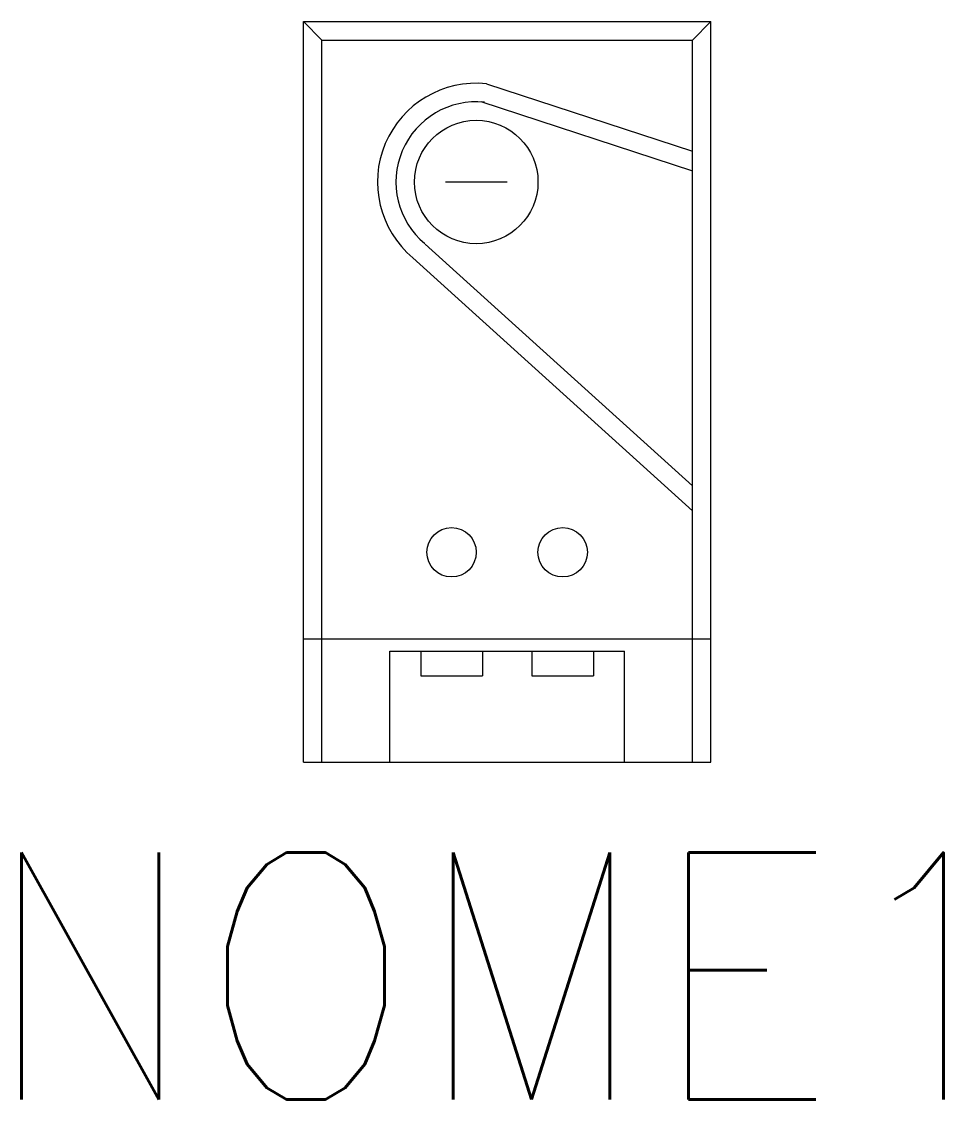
# Model space of a CAD drawing. Header units: millimetres. Extents: x -1.83 to 4.15, y -6.99 to 0.
import ezdxf
from ezdxf.enums import TextEntityAlignment as Align

# ---------------------------------------------------------------- set-up
doc = ezdxf.new("R2010")
doc.units = ezdxf.units.MM
doc.linetypes.add('DASHED', pattern=[0.75, 0.5, -0.25])
doc.styles.add('ROMANS', font='romans', dxfattribs={"height": 2})

# ---------------------------------------------------------------- blocks, each defined once
blk = doc.blocks.new('TERMOSTATO_STEGO')
at = {"color": 0, "linetype": 'ByBlock'}
for p, q in [((1.5, 28.5), (0, 30)), ((0, 30), (33, 30)), ((0, -30), (0, 30)), ((31.5, 28.5), (33, 30)), ((33, -30), (33, 30)), ((1.5, 28.5), (31.5, 28.5)), ((1.5, -30), (1.5, 28.5)), ((31.5, -30), (31.5, 28.5)), ((14.825, 24.957), (31.5, 19.492)), ((14.358, 23.532), (31.5, 17.913)), ((31.5, -7.617), (9.876, 11.974)), ((31.5, -9.641), (8.869, 10.862)), ((0, -20), (33, -20)), ((7, -21), (26, -21)), ((7, -30), (7, -21)), ((9.5, -21), (9.5, -23)), ((14.5, -21), (14.5, -23)), ((18.5, -21), (18.5, -23)), ((23.5, -21), (23.5, -23)), ((26, -30), (26, -21)), ((9.5, -23), (14.5, -23)), ((18.5, -23), (23.5, -23)), ((0, -30), (33, -30))]:
    blk.add_line(p, q, dxfattribs=at)
at = {"color": 5, "linetype": 'DASHED', "ltscale": 40}
blk.add_line((16.5, 17), (11.5, 17), dxfattribs=at)
at = {"color": 0, "linetype": 'ByBlock'}
for centre, radius in [((14, 17), 5), ((12, -13), 2), ((21, -13), 2)]:
    blk.add_circle(centre, radius, dxfattribs=at)
for radius in [8, 6.5]:
    blk.add_arc((14, 17), radius, 84.08055, 230.10625, dxfattribs=at)

msp = doc.modelspace()

# ---------------------------------------------------------------- block references
at = {"color": 7, "linetype": 'ByBlock', "xscale": 0.0800000000000125, "yscale": 0.0800000000000125, "zscale": 0.08}
msp.add_blockref('TERMOSTATO_STEGO', (0, -2.4), dxfattribs=at)

# ---------------------------------------------------------------- texts
at = {"color": 9, "style": 'ROMANS', "width": 0.910446}
msp.add_attdef('NOME1', text='', height=1.6, dxfattribs=at).set_placement((-2.0797, -6.9865), (4.7183, -6.9865), align=Align.FIT)

doc.saveas('drawing.dxf')
